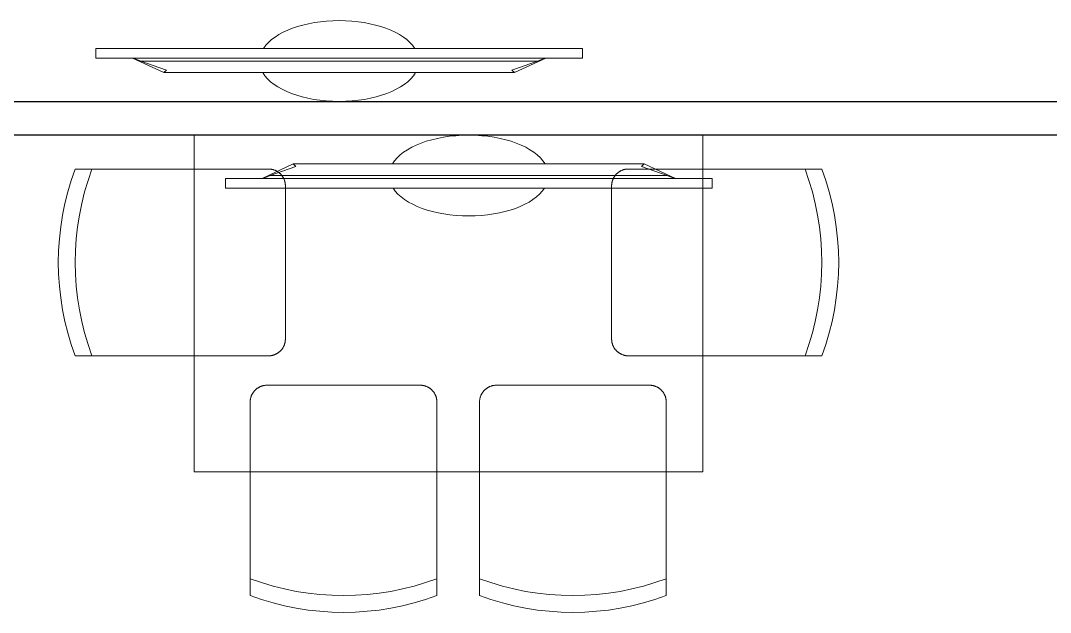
# Model space of a CAD drawing. Header units: millimetres. Extents: x 0 to 145404, y 0 to 194550.
# Drawn here: x 126908 to 129357, y 129602 to 131008 of the extents above; entities that cross this region are included whole.
import ezdxf

# ---------------------------------------------------------------- set-up
doc = ezdxf.new("R2010")
doc.units = ezdxf.units.MM
doc.linetypes.add('ELGO_LTYPE0', pattern=[0])
doc.linetypes.add('Hidden', pattern=[1428.75, 952.5, -476.25])
doc.layers.add('АР - мебель', color=7, linetype='Continuous', lineweight=9, true_color=0x787878)
doc.layers.add('АР - Перегородки 80', color=32, linetype='Continuous', lineweight=30)

# ---------------------------------------------------------------- blocks, each defined once
blk = doc.blocks.new('*U152')
at = {"color": 0, "linetype": 'ELGO_LTYPE0'}
for p, q in [((-126.3, -578.5), (-126.3, 578.5)), ((-126.3, 578.5), (-103.1, 578.5)), ((-103.1, 578.5), (-103.1, -578.5)), ((-103.1, 491.5), (-68.5, 417.2)), ((-103.1, 489.1), (-96.1, 471.8)), ((-96.1, 471.8), (-96.1, -471.8)), ((-74.4, 410.8), (-96.1, 471.8)), ((-68.5, 417.2), (-74.4, 410.8)), ((-68.5, -417.2), (-68.5, 417.2)), ((-74.4, -410.8), (-96.1, -471.8)), ((-68.5, -417.2), (-74.4, -410.8)), ((-103.1, -491.5), (-68.5, -417.2)), ((-96.1, -471.8), (-103.1, -489.1)), ((-103.1, -578.5), (-126.3, -578.5))]:
    blk.add_line(p, q, dxfattribs=at)
for start_param, end_param in [(0.31972, 2.821873), (3.433141, 5.991637)]:
    blk.add_ellipse((-96.1, 0), major_axis=(0, 189.6), ratio=0.506784, start_param=start_param, end_param=end_param, dxfattribs=at)
blk = doc.blocks.new('*U154')
at = {"color": 0, "linetype": 'ELGO_LTYPE0'}
for p, q in [((-126.3, -578.5), (-126.3, 578.5)), ((-126.3, 578.5), (-103.1, 578.5)), ((-103.1, 578.5), (-103.1, -578.5)), ((-103.1, 491.5), (-68.5, 417.2)), ((-103.1, 489.1), (-96.1, 471.8)), ((-96.1, 471.8), (-96.1, -471.8)), ((-74.4, 410.8), (-96.1, 471.8)), ((-68.5, 417.2), (-74.4, 410.8)), ((-68.5, -417.2), (-68.5, 417.2)), ((-74.4, -410.8), (-96.1, -471.8)), ((-68.5, -417.2), (-74.4, -410.8)), ((-103.1, -491.5), (-68.5, -417.2)), ((-96.1, -471.8), (-103.1, -489.1)), ((-103.1, -578.5), (-126.3, -578.5))]:
    blk.add_line(p, q, dxfattribs=at)
for start_param, end_param in [(0.31972, 2.821873), (3.433141, 5.991637)]:
    blk.add_ellipse((-96.1, 0), major_axis=(0, 189.6), ratio=0.506784, start_param=start_param, end_param=end_param, dxfattribs=at)
blk = doc.blocks.new('ОГ39 на4персон стол800х1210')
for p, q in [((-1122.8, 294.4), (-1122.8, 60)), ((-678.8, 294.4), (-678.8, 60)), ((-577.4, 294.4), (-577.4, 60)), ((-133.4, 294.4), (-133.4, 60)), ((-1492.9, -275.5), (-1258.5, -275.5)), ((282.9, -275.5), (48.5, -275.5)), ((-1492.9, -719.5), (-1258.5, -719.5)), ((282.9, -719.5), (48.5, -719.5))]:
    blk.add_line(p, q)
at = {"linetype": 'Hidden', "ltscale": 10}
for p, q in [((-1122.8, 60), (-1122.8, -165.6)), ((-678.8, 60), (-678.8, -165.6)), ((-577.4, 60), (-577.4, -165.6)), ((-133.4, 60), (-133.4, -165.6)), ((-1082.8, -205.6), (-718.8, -205.6)), ((-537.4, -205.6), (-173.4, -205.6)), ((-1258.5, -275.5), (-1032.9, -275.5)), ((48.5, -275.5), (-177.1, -275.5)), ((-992.9, -315.5), (-992.9, -679.5)), ((-217.1, -315.5), (-217.1, -679.5)), ((-1258.5, -719.5), (-1032.9, -719.5)), ((48.5, -719.5), (-177.1, -719.5))]:
    blk.add_line(p, q, dxfattribs=at)
blk.add_lwpolyline([(0, -800), (-1210, -800), (-1210, 0), (0, 0)], close=True)
for centre, start, end in [((-900.8, -301.7), 69.5721, 110.4279), ((-355.4, -301.7), 69.5721, 110.4279), ((-900.8, -341.7), 69.5721, 110.4279), ((-355.4, -341.7), 69.5721, 110.4279), ((-896.8, -497.5), 159.5721, 200.4279), ((-856.8, -497.5), 159.5721, 200.4279), ((-353.2, -497.5), 339.5721, 20.4279), ((-313.2, -497.5), 339.5721, 20.4279)]:
    blk.add_arc(centre, 636, start, end)
for centre, start, end in [((-1082.8, -165.6), 180, 270), ((-718.8, -165.6), 270, 0), ((-537.4, -165.6), 180, 270), ((-173.4, -165.6), 270, 0), ((-1032.9, -315.5), 0, 90), ((-177.1, -315.5), 90, 180), ((-1032.9, -679.5), 270, 0), ((-177.1, -679.5), 180, 270)]:
    blk.add_arc(centre, 40, start, end, dxfattribs=at)
blk = doc.blocks.new('Квартира 2К 6450 тип 8-1 перекидная')
at = {"layer": 'АР - Перегородки 80', "elevation": 0}
blk.add_lwpolyline([(900, 4190), (900, 4270), (5980, 4270), (5980, 4190)], close=True, dxfattribs=at)
at = {"layer": 'АР - мебель', "xscale": -1, "rotation": 90}
blk.add_blockref('*U152', (3440, 4270, 0), dxfattribs=at)
at = {"layer": 'АР - мебель'}
for name, p, rotation in [('ОГ39 на4персон стол800х1210', (3094.9, 3390, 0), 180), ('*U154', (3748, 4190, 0), 90)]:
    blk.add_blockref(name, p, dxfattribs=dict(at, rotation=rotation))
blk = doc.blocks.new('V_Section_2')
blk.add_blockref('Квартира 2К 6450 тип 8-1 перекидная', (8950, -7500, 0))

msp = doc.modelspace()

# ---------------------------------------------------------------- block references
msp.add_blockref('V_Section_2', (115275.5, 134046.1, 0))

doc.saveas('drawing.dxf')
